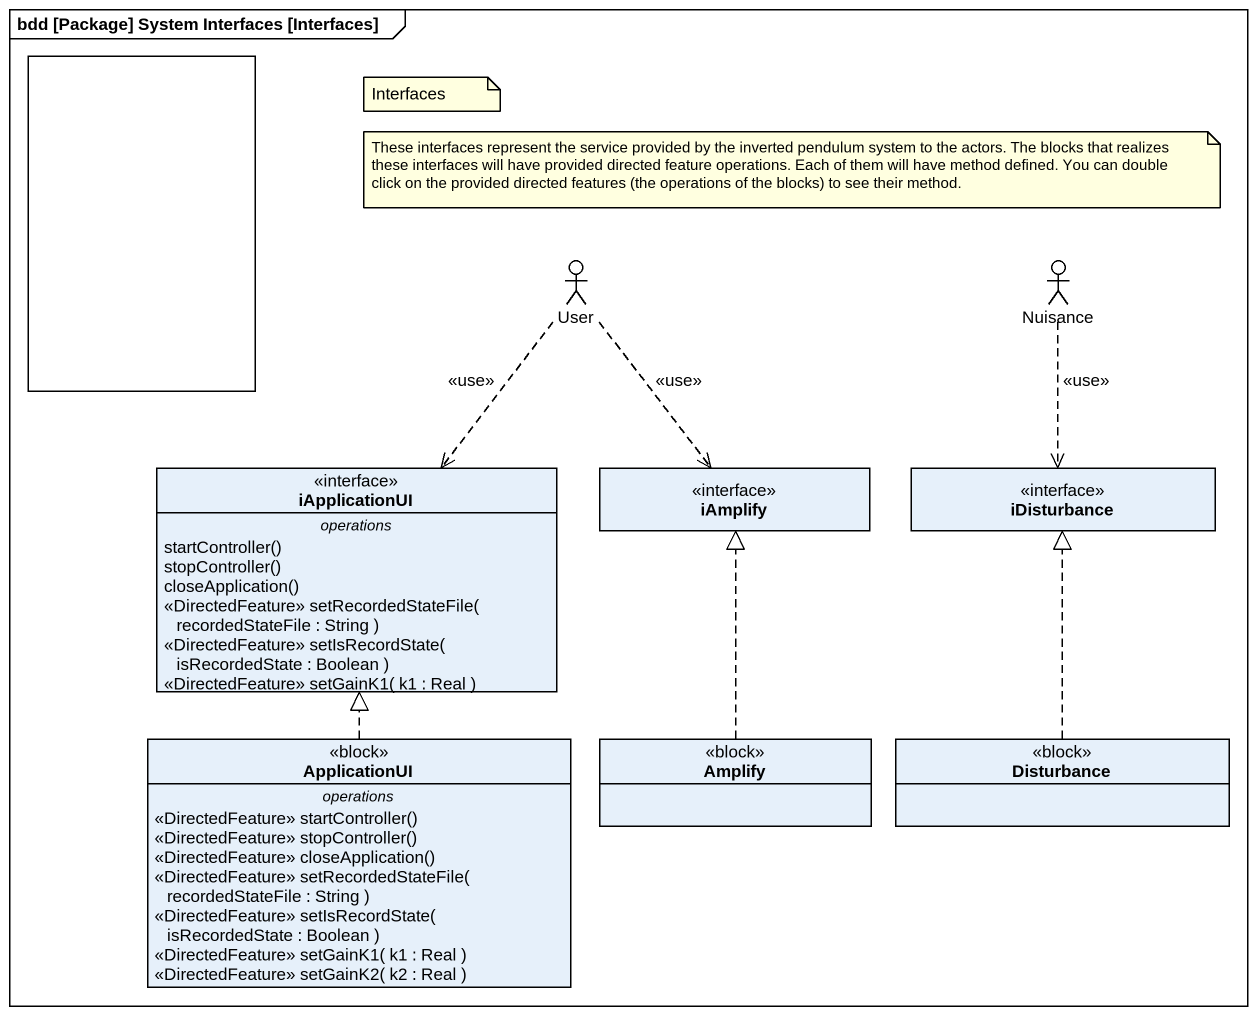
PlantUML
@startuml
mainframe bdd [Package] System Interfaces [Interfaces]
allowmixing
hide circle
hide empty members
rectangle " " as rectangle1
actor User
actor Nuisance
interface iApplicationUI {
  -- operations --
  startController()
  stopController()
  closeApplication()
  <<DirectedFeature>> setRecordedStateFile( recordedStateFile : String )
  <<DirectedFeature>> setIsRecordState( isRecordedState : Boolean )
  <<DirectedFeature>> setGainK1( k1 : Real )
}
interface iAmplify
interface iDisturbance
class ApplicationUI <<block>> {
  -- operations --
  <<DirectedFeature>> startController()
  <<DirectedFeature>> stopController()
  <<DirectedFeature>> closeApplication()
  <<DirectedFeature>> setRecordedStateFile( recordedStateFile : String )
  <<DirectedFeature>> setIsRecordState( isRecordedState : Boolean )
  <<DirectedFeature>> setGainK1( k1 : Real )
  <<DirectedFeature>> setGainK2( k2 : Real )
}
class Amplify <<block>>
class Disturbance <<block>>
User ..> iApplicationUI : <<use>>
User ..> iAmplify : <<use>>
Nuisance ..> iDisturbance : <<use>>
ApplicationUI .up.|> iApplicationUI
Amplify .up.|> iAmplify
Disturbance .up.|> iDisturbance
note as N1
  Interfaces
end note
note as N2
  These interfaces represent the service provided by the inverted pendulum system to the actors. The blocks that realizes these interfaces will have provided directed feature operations. Each of them will have method defined. You can double click on the provided directed features (the operations of the blocks) to see their method.
end note
@enduml
